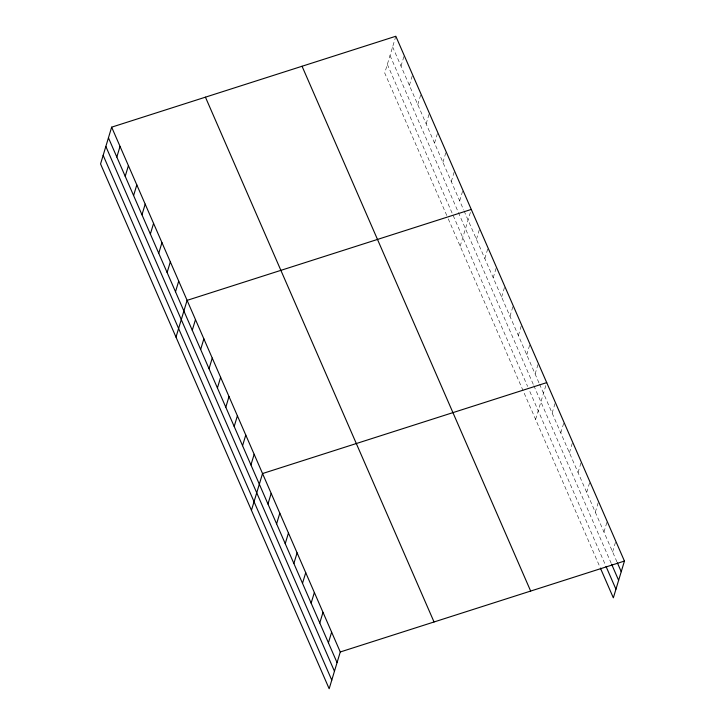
<?xml version="1.0" encoding="UTF-8"?>
<svg xmlns="http://www.w3.org/2000/svg" width="725" height="725" viewBox="0 0 725 725"><rect width="100%" height="100%" fill="white"/><g stroke="black" fill="none" stroke-linecap="round" stroke-linejoin="round"><path stroke-width="0.54" stroke-dasharray="3.62 2.72" d="M395.832 36.25L384.73 73.026L447.823 217.853M401.007 66.129L404.215 55.49M409.389 85.378L412.597 74.738M417.772 104.617L420.98 93.978M426.155 123.857L429.363 113.218M434.538 143.106L437.746 132.467M442.921 162.346L446.129 151.706M451.303 181.594L454.512 170.955M459.686 200.834L462.894 190.195M460.176 246.21L471.277 209.434M476.443 239.322L479.66 228.683M484.826 258.562L488.043 247.923M493.208 277.802L496.426 267.163M501.591 297.051L504.482 287.472M509.974 316.29L513.191 305.651M518.357 335.53L521.574 324.891M526.74 354.779L529.957 344.139M535.123 374.018L538.013 364.448M535.612 419.394L546.713 382.619M552.142 413.087L555.35 402.447M560.778 432.916L563.987 422.276M569.415 452.744L572.623 442.105M578.052 472.564L581.26 461.925M586.688 492.393L589.579 482.814M595.325 512.222L598.533 501.582M603.961 532.041L607.169 521.402M612.598 551.87L615.806 541.231M392.624 46.889L463.656 209.951M464.091 210.957L539.092 383.135M539.536 384.15L616.912 561.784M390.023 55.517L533.401 384.667M533.845 385.682L611.284 563.47M387.34 64.398L527.628 386.461M529.839 391.527L605.583 565.418M448.258 218.868L599.956 567.104"/><path stroke-width="1.09" d="M111.659 127.165L100.557 163.941L329.168 688.75L340.27 651.974L111.659 127.165L395.832 36.25L624.442 561.059L613.341 597.835L600.391 568.092M116.825 157.053L120.042 146.414M125.207 176.293L128.425 165.653M133.59 195.542L136.808 184.902M141.973 214.781L145.19 204.142M150.356 234.021L153.573 223.382M158.739 253.27L161.956 242.63M167.122 272.509L170.33 261.87M175.504 291.749L178.712 281.11M175.994 337.125L187.095 300.358L471.277 209.434M192.27 330.237L195.478 319.598M200.653 349.477L203.861 338.838M209.036 368.726L212.244 358.087M217.418 387.966L220.627 377.326M225.801 407.214L229.009 396.575M234.184 426.454L237.392 415.815M242.567 445.694L245.775 435.054M250.941 464.942L254.158 454.303M251.439 510.318L262.541 473.543L546.713 382.619M267.96 504.011L271.177 493.372M276.597 523.831L279.814 513.191M285.233 543.659L288.45 533.02M293.87 563.488L297.087 552.849M302.506 583.308L305.723 572.668M311.143 603.137L314.36 592.497M319.779 622.965L322.997 612.326M328.416 642.794L331.633 632.155M340.27 651.974L624.442 561.059M617.347 562.772L621.234 571.699M611.719 564.458L618.624 580.317M606.018 566.406L615.942 589.207M302.053 66.256L530.664 591.065M205.438 97.168L434.048 621.978M108.442 137.804L337.053 662.614M105.841 146.432L334.452 671.241M103.158 155.322L331.769 680.123"/></g></svg>
